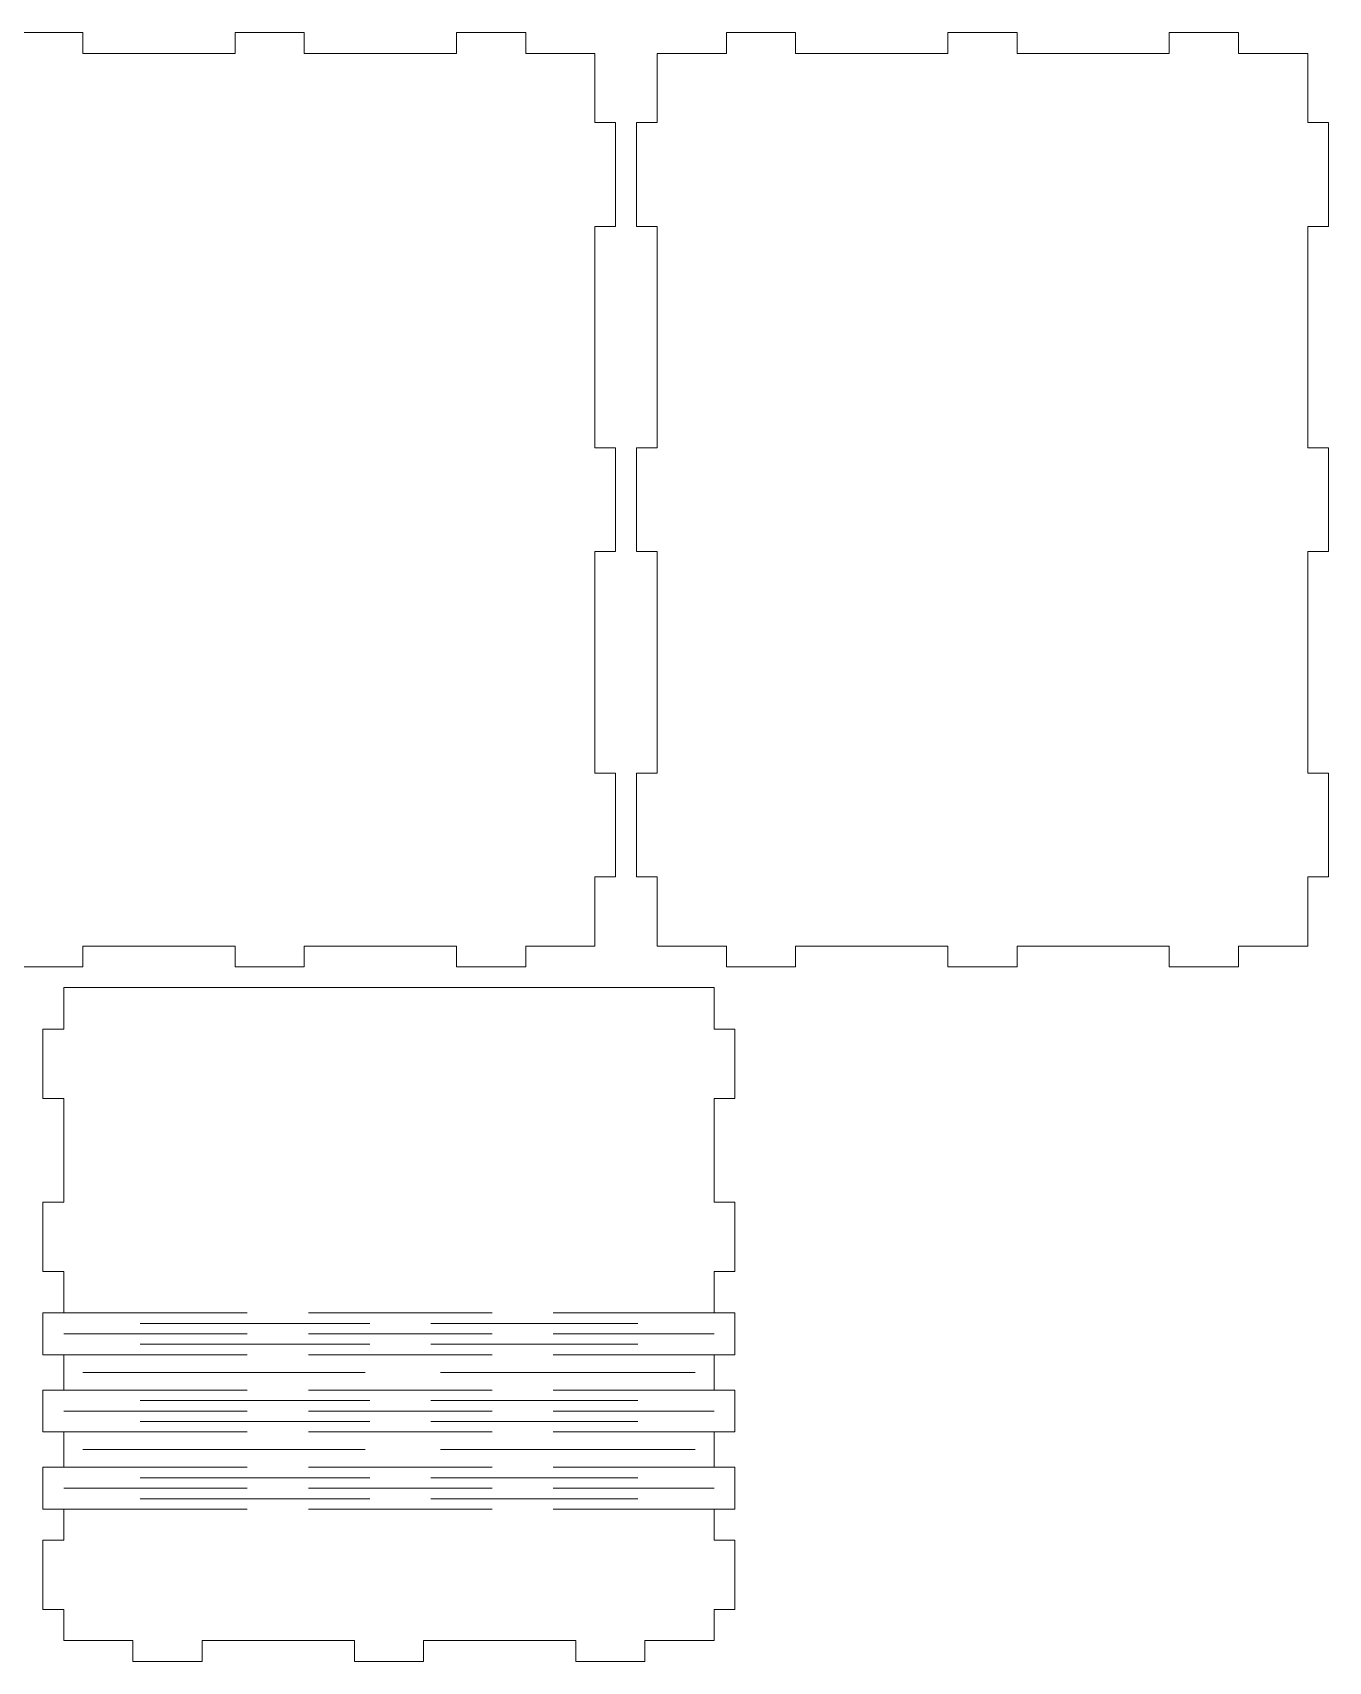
# Model space of a CAD drawing. Header units: millimetres. Extents: x -387 to 387, y -582 to 582.
# Drawn here: x 199.8 to 387.1, y -417.3 to -182 of the extents above; entities that cross this region are included whole.
import ezdxf

# ---------------------------------------------------------------- set-up
doc = ezdxf.new("R2010")
doc.units = ezdxf.units.MM
doc.header["$MEASUREMENT"] = 0
doc.layers.add('Camada 1', color=7, linetype='Continuous')

msp = doc.modelspace()

# ---------------------------------------------------------------- linework, layer by layer
at = {"layer": 'Camada 1', "color": 250, "lineweight": 20}
for points, knots in [([(281.094, -241.9737), (281.094, -241.9737), (281.094, -209.9737), (281.094, -209.9737), (281.094, -209.9737), (281.094, -209.9737), (284.094, -209.9737), (284.094, -209.9737), (284.094, -209.9737), (284.094, -209.9737), (284.094, -194.9737), (284.094, -194.9737), (284.094, -194.9737), (284.094, -194.9737), (281.094, -194.9737), (281.094, -194.9737), (281.094, -194.9737), (281.094, -194.9737), (281.094, -184.9737), (281.094, -184.9737), (281.094, -184.9737), (281.094, -184.9737), (271.094, -184.9737), (271.094, -184.9737), (271.094, -184.9737), (271.094, -184.9737), (271.094, -181.9737), (271.094, -181.9737), (271.094, -181.9737), (271.094, -181.9737), (261.094, -181.9737), (261.094, -181.9737), (261.094, -181.9737), (261.094, -181.9737), (261.094, -184.9737), (261.094, -184.9737), (261.094, -184.9737), (261.094, -184.9737), (239.094, -184.9737), (239.094, -184.9737), (239.094, -184.9737), (239.094, -184.9737), (239.094, -181.9737), (239.094, -181.9737), (239.094, -181.9737), (239.094, -181.9737), (229.094, -181.9737), (229.094, -181.9737), (229.094, -181.9737), (229.094, -181.9737), (229.094, -184.9737), (229.094, -184.9737), (229.094, -184.9737), (229.094, -184.9737), (207.094, -184.9737), (207.094, -184.9737), (207.094, -184.9737), (207.094, -184.9737), (207.094, -181.9737), (207.094, -181.9737), (207.094, -181.9737), (207.094, -181.9737), (197.094, -181.9737), (197.094, -181.9737), (197.094, -181.9737), (197.094, -181.9737), (197.094, -184.9737), (197.094, -184.9737), (197.094, -184.9737), (197.094, -184.9737), (187.094, -184.9737), (187.094, -184.9737), (187.094, -184.9737), (187.094, -184.9737), (187.094, -194.9737), (187.094, -194.9737), (187.094, -194.9737), (187.094, -194.9737), (184.094, -194.9737), (184.094, -194.9737), (184.094, -194.9737), (184.094, -194.9737), (184.094, -209.9737), (184.094, -209.9737), (184.094, -209.9737), (184.094, -209.9737), (187.094, -209.9737), (187.094, -209.9737), (187.094, -209.9737), (187.094, -209.9737), (187.094, -241.9737), (187.094, -241.9737), (187.094, -241.9737), (187.094, -241.9737), (184.094, -241.9737), (184.094, -241.9737), (184.094, -241.9737), (184.094, -241.9737), (184.094, -256.9737), (184.094, -256.9737), (184.094, -256.9737), (184.094, -256.9737), (187.094, -256.9737), (187.094, -256.9737), (187.094, -256.9737), (187.094, -256.9737), (187.094, -288.9737), (187.094, -288.9737), (187.094, -288.9737), (187.094, -288.9737), (184.094, -288.9737), (184.094, -288.9737), (184.094, -288.9737), (184.094, -288.9737), (184.094, -303.9737), (184.094, -303.9737), (184.094, -303.9737), (184.094, -303.9737), (187.094, -303.9737), (187.094, -303.9737), (187.094, -303.9737), (187.094, -303.9737), (187.094, -313.9737), (187.094, -313.9737), (187.094, -313.9737), (187.094, -313.9737), (197.094, -313.9737), (197.094, -313.9737), (197.094, -313.9737), (197.094, -313.9737), (197.094, -316.9737), (197.094, -316.9737), (197.094, -316.9737), (197.094, -316.9737), (207.094, -316.9737), (207.094, -316.9737), (207.094, -316.9737), (207.094, -316.9737), (207.094, -313.9737), (207.094, -313.9737), (207.094, -313.9737), (207.094, -313.9737), (229.094, -313.9737), (229.094, -313.9737), (229.094, -313.9737), (229.094, -313.9737), (229.094, -316.9737), (229.094, -316.9737), (229.094, -316.9737), (229.094, -316.9737), (239.094, -316.9737), (239.094, -316.9737), (239.094, -316.9737), (239.094, -316.9737), (239.094, -313.9737), (239.094, -313.9737), (239.094, -313.9737), (239.094, -313.9737), (261.094, -313.9737), (261.094, -313.9737), (261.094, -313.9737), (261.094, -313.9737), (261.094, -316.9737), (261.094, -316.9737), (261.094, -316.9737), (261.094, -316.9737), (271.094, -316.9737), (271.094, -316.9737), (271.094, -316.9737), (271.094, -316.9737), (271.094, -313.9737), (271.094, -313.9737), (271.094, -313.9737), (271.094, -313.9737), (281.094, -313.9737), (281.094, -313.9737), (281.094, -313.9737), (281.094, -313.9737), (281.094, -303.9737), (281.094, -303.9737), (281.094, -303.9737), (281.094, -303.9737), (284.094, -303.9737), (284.094, -303.9737), (284.094, -303.9737), (284.094, -303.9737), (284.094, -288.9737), (284.094, -288.9737), (284.094, -288.9737), (284.094, -288.9737), (281.094, -288.9737), (281.094, -288.9737), (281.094, -288.9737), (281.094, -288.9737), (281.094, -256.9737), (281.094, -256.9737), (281.094, -256.9737), (281.094, -256.9737), (284.094, -256.9737), (284.094, -256.9737), (284.094, -256.9737), (284.094, -256.9737), (284.094, -241.9737), (284.094, -241.9737), (284.094, -241.9737), (284.094, -241.9737), (281.094, -241.9737), (281.094, -241.9737)], [0, 0, 0, 0, 0.01886792, 0.01886792, 0.01886792, 0.01886792, 0.03773585, 0.03773585, 0.03773585, 0.03773585, 0.05660377, 0.05660377, 0.05660377, 0.05660377, 0.0754717, 0.0754717, 0.0754717, 0.0754717, 0.09433962, 0.09433962, 0.09433962, 0.09433962, 0.11320755, 0.11320755, 0.11320755, 0.11320755, 0.13207547, 0.13207547, 0.13207547, 0.13207547, 0.1509434, 0.1509434, 0.1509434, 0.1509434, 0.16981132, 0.16981132, 0.16981132, 0.16981132, 0.18867925, 0.18867925, 0.18867925, 0.18867925, 0.20754717, 0.20754717, 0.20754717, 0.20754717, 0.22641509, 0.22641509, 0.22641509, 0.22641509, 0.24528302, 0.24528302, 0.24528302, 0.24528302, 0.26415094, 0.26415094, 0.26415094, 0.26415094, 0.28301887, 0.28301887, 0.28301887, 0.28301887, 0.30188679, 0.30188679, 0.30188679, 0.30188679, 0.32075472, 0.32075472, 0.32075472, 0.32075472, 0.33962264, 0.33962264, 0.33962264, 0.33962264, 0.35849057, 0.35849057, 0.35849057, 0.35849057, 0.37735849, 0.37735849, 0.37735849, 0.37735849, 0.39622642, 0.39622642, 0.39622642, 0.39622642, 0.41509434, 0.41509434, 0.41509434, 0.41509434, 0.43396226, 0.43396226, 0.43396226, 0.43396226, 0.45283019, 0.45283019, 0.45283019, 0.45283019, 0.47169811, 0.47169811, 0.47169811, 0.47169811, 0.49056604, 0.49056604, 0.49056604, 0.49056604, 0.50943396, 0.50943396, 0.50943396, 0.50943396, 0.52830189, 0.52830189, 0.52830189, 0.52830189, 0.54716981, 0.54716981, 0.54716981, 0.54716981, 0.56603774, 0.56603774, 0.56603774, 0.56603774, 0.58490566, 0.58490566, 0.58490566, 0.58490566, 0.60377358, 0.60377358, 0.60377358, 0.60377358, 0.62264151, 0.62264151, 0.62264151, 0.62264151, 0.64150943, 0.64150943, 0.64150943, 0.64150943, 0.66037736, 0.66037736, 0.66037736, 0.66037736, 0.67924528, 0.67924528, 0.67924528, 0.67924528, 0.69811321, 0.69811321, 0.69811321, 0.69811321, 0.71698113, 0.71698113, 0.71698113, 0.71698113, 0.73584906, 0.73584906, 0.73584906, 0.73584906, 0.75471698, 0.75471698, 0.75471698, 0.75471698, 0.77358491, 0.77358491, 0.77358491, 0.77358491, 0.79245283, 0.79245283, 0.79245283, 0.79245283, 0.81132075, 0.81132075, 0.81132075, 0.81132075, 0.83018868, 0.83018868, 0.83018868, 0.83018868, 0.8490566, 0.8490566, 0.8490566, 0.8490566, 0.86792453, 0.86792453, 0.86792453, 0.86792453, 0.88679245, 0.88679245, 0.88679245, 0.88679245, 0.90566038, 0.90566038, 0.90566038, 0.90566038, 0.9245283, 0.9245283, 0.9245283, 0.9245283, 0.94339623, 0.94339623, 0.94339623, 0.94339623, 0.96226415, 0.96226415, 0.96226415, 0.96226415, 1, 1, 1, 1]), ([(290.094, -241.9737), (290.094, -241.9737), (290.094, -209.9737), (290.094, -209.9737), (290.094, -209.9737), (290.094, -209.9737), (287.094, -209.9737), (287.094, -209.9737), (287.094, -209.9737), (287.094, -209.9737), (287.094, -194.9737), (287.094, -194.9737), (287.094, -194.9737), (287.094, -194.9737), (290.094, -194.9737), (290.094, -194.9737), (290.094, -194.9737), (290.094, -194.9737), (290.094, -184.9737), (290.094, -184.9737), (290.094, -184.9737), (290.094, -184.9737), (300.094, -184.9737), (300.094, -184.9737), (300.094, -184.9737), (300.094, -184.9737), (300.094, -181.9737), (300.094, -181.9737), (300.094, -181.9737), (300.094, -181.9737), (310.094, -181.9737), (310.094, -181.9737), (310.094, -181.9737), (310.094, -181.9737), (310.094, -184.9737), (310.094, -184.9737), (310.094, -184.9737), (310.094, -184.9737), (332.094, -184.9737), (332.094, -184.9737), (332.094, -184.9737), (332.094, -184.9737), (332.094, -181.9737), (332.094, -181.9737), (332.094, -181.9737), (332.094, -181.9737), (342.094, -181.9737), (342.094, -181.9737), (342.094, -181.9737), (342.094, -181.9737), (342.094, -184.9737), (342.094, -184.9737), (342.094, -184.9737), (342.094, -184.9737), (364.094, -184.9737), (364.094, -184.9737), (364.094, -184.9737), (364.094, -184.9737), (364.094, -181.9737), (364.094, -181.9737), (364.094, -181.9737), (364.094, -181.9737), (374.094, -181.9737), (374.094, -181.9737), (374.094, -181.9737), (374.094, -181.9737), (374.094, -184.9737), (374.094, -184.9737), (374.094, -184.9737), (374.094, -184.9737), (384.094, -184.9737), (384.094, -184.9737), (384.094, -184.9737), (384.094, -184.9737), (384.094, -194.9737), (384.094, -194.9737), (384.094, -194.9737), (384.094, -194.9737), (387.094, -194.9737), (387.094, -194.9737), (387.094, -194.9737), (387.094, -194.9737), (387.094, -209.9737), (387.094, -209.9737), (387.094, -209.9737), (387.094, -209.9737), (384.094, -209.9737), (384.094, -209.9737), (384.094, -209.9737), (384.094, -209.9737), (384.094, -241.9737), (384.094, -241.9737), (384.094, -241.9737), (384.094, -241.9737), (387.094, -241.9737), (387.094, -241.9737), (387.094, -241.9737), (387.094, -241.9737), (387.094, -256.9737), (387.094, -256.9737), (387.094, -256.9737), (387.094, -256.9737), (384.094, -256.9737), (384.094, -256.9737), (384.094, -256.9737), (384.094, -256.9737), (384.094, -288.9737), (384.094, -288.9737), (384.094, -288.9737), (384.094, -288.9737), (387.094, -288.9737), (387.094, -288.9737), (387.094, -288.9737), (387.094, -288.9737), (387.094, -303.9737), (387.094, -303.9737), (387.094, -303.9737), (387.094, -303.9737), (384.094, -303.9737), (384.094, -303.9737), (384.094, -303.9737), (384.094, -303.9737), (384.094, -313.9737), (384.094, -313.9737), (384.094, -313.9737), (384.094, -313.9737), (374.094, -313.9737), (374.094, -313.9737), (374.094, -313.9737), (374.094, -313.9737), (374.094, -316.9737), (374.094, -316.9737), (374.094, -316.9737), (374.094, -316.9737), (364.094, -316.9737), (364.094, -316.9737), (364.094, -316.9737), (364.094, -316.9737), (364.094, -313.9737), (364.094, -313.9737), (364.094, -313.9737), (364.094, -313.9737), (342.094, -313.9737), (342.094, -313.9737), (342.094, -313.9737), (342.094, -313.9737), (342.094, -316.9737), (342.094, -316.9737), (342.094, -316.9737), (342.094, -316.9737), (332.094, -316.9737), (332.094, -316.9737), (332.094, -316.9737), (332.094, -316.9737), (332.094, -313.9737), (332.094, -313.9737), (332.094, -313.9737), (332.094, -313.9737), (310.094, -313.9737), (310.094, -313.9737), (310.094, -313.9737), (310.094, -313.9737), (310.094, -316.9737), (310.094, -316.9737), (310.094, -316.9737), (310.094, -316.9737), (300.094, -316.9737), (300.094, -316.9737), (300.094, -316.9737), (300.094, -316.9737), (300.094, -313.9737), (300.094, -313.9737), (300.094, -313.9737), (300.094, -313.9737), (290.094, -313.9737), (290.094, -313.9737), (290.094, -313.9737), (290.094, -313.9737), (290.094, -303.9737), (290.094, -303.9737), (290.094, -303.9737), (290.094, -303.9737), (287.094, -303.9737), (287.094, -303.9737), (287.094, -303.9737), (287.094, -303.9737), (287.094, -288.9737), (287.094, -288.9737), (287.094, -288.9737), (287.094, -288.9737), (290.094, -288.9737), (290.094, -288.9737), (290.094, -288.9737), (290.094, -288.9737), (290.094, -256.9737), (290.094, -256.9737), (290.094, -256.9737), (290.094, -256.9737), (287.094, -256.9737), (287.094, -256.9737), (287.094, -256.9737), (287.094, -256.9737), (287.094, -241.9737), (287.094, -241.9737), (287.094, -241.9737), (287.094, -241.9737), (290.094, -241.9737), (290.094, -241.9737)], [0, 0, 0, 0, 0.01886792, 0.01886792, 0.01886792, 0.01886792, 0.03773585, 0.03773585, 0.03773585, 0.03773585, 0.05660377, 0.05660377, 0.05660377, 0.05660377, 0.0754717, 0.0754717, 0.0754717, 0.0754717, 0.09433962, 0.09433962, 0.09433962, 0.09433962, 0.11320755, 0.11320755, 0.11320755, 0.11320755, 0.13207547, 0.13207547, 0.13207547, 0.13207547, 0.1509434, 0.1509434, 0.1509434, 0.1509434, 0.16981132, 0.16981132, 0.16981132, 0.16981132, 0.18867925, 0.18867925, 0.18867925, 0.18867925, 0.20754717, 0.20754717, 0.20754717, 0.20754717, 0.22641509, 0.22641509, 0.22641509, 0.22641509, 0.24528302, 0.24528302, 0.24528302, 0.24528302, 0.26415094, 0.26415094, 0.26415094, 0.26415094, 0.28301887, 0.28301887, 0.28301887, 0.28301887, 0.30188679, 0.30188679, 0.30188679, 0.30188679, 0.32075472, 0.32075472, 0.32075472, 0.32075472, 0.33962264, 0.33962264, 0.33962264, 0.33962264, 0.35849057, 0.35849057, 0.35849057, 0.35849057, 0.37735849, 0.37735849, 0.37735849, 0.37735849, 0.39622642, 0.39622642, 0.39622642, 0.39622642, 0.41509434, 0.41509434, 0.41509434, 0.41509434, 0.43396226, 0.43396226, 0.43396226, 0.43396226, 0.45283019, 0.45283019, 0.45283019, 0.45283019, 0.47169811, 0.47169811, 0.47169811, 0.47169811, 0.49056604, 0.49056604, 0.49056604, 0.49056604, 0.50943396, 0.50943396, 0.50943396, 0.50943396, 0.52830189, 0.52830189, 0.52830189, 0.52830189, 0.54716981, 0.54716981, 0.54716981, 0.54716981, 0.56603774, 0.56603774, 0.56603774, 0.56603774, 0.58490566, 0.58490566, 0.58490566, 0.58490566, 0.60377358, 0.60377358, 0.60377358, 0.60377358, 0.62264151, 0.62264151, 0.62264151, 0.62264151, 0.64150943, 0.64150943, 0.64150943, 0.64150943, 0.66037736, 0.66037736, 0.66037736, 0.66037736, 0.67924528, 0.67924528, 0.67924528, 0.67924528, 0.69811321, 0.69811321, 0.69811321, 0.69811321, 0.71698113, 0.71698113, 0.71698113, 0.71698113, 0.73584906, 0.73584906, 0.73584906, 0.73584906, 0.75471698, 0.75471698, 0.75471698, 0.75471698, 0.77358491, 0.77358491, 0.77358491, 0.77358491, 0.79245283, 0.79245283, 0.79245283, 0.79245283, 0.81132075, 0.81132075, 0.81132075, 0.81132075, 0.83018868, 0.83018868, 0.83018868, 0.83018868, 0.8490566, 0.8490566, 0.8490566, 0.8490566, 0.86792453, 0.86792453, 0.86792453, 0.86792453, 0.88679245, 0.88679245, 0.88679245, 0.88679245, 0.90566038, 0.90566038, 0.90566038, 0.90566038, 0.9245283, 0.9245283, 0.9245283, 0.9245283, 0.94339623, 0.94339623, 0.94339623, 0.94339623, 0.96226415, 0.96226415, 0.96226415, 0.96226415, 1, 1, 1, 1]), ([(301.3318, -360.9735), (301.3318, -360.9735), (301.3318, -350.9736), (301.3318, -350.9736), (301.3318, -350.9736), (301.3318, -350.9736), (298.3318, -350.9736), (298.3318, -350.9736), (298.3318, -350.9736), (298.3318, -350.9736), (298.3318, -335.9736), (298.3318, -335.9736), (298.3318, -335.9736), (298.3318, -335.9736), (301.3318, -335.9736), (301.3318, -335.9736), (301.3318, -335.9736), (301.3318, -335.9736), (301.3318, -325.9737), (301.3318, -325.9737), (301.3318, -325.9737), (301.3318, -325.9737), (298.3318, -325.9737), (298.3318, -325.9737), (298.3318, -325.9737), (298.3318, -325.9737), (298.3318, -319.9737), (298.3318, -319.9737), (298.3318, -319.9737), (298.3318, -319.9737), (204.3322, -319.9737), (204.3322, -319.9737), (204.3322, -319.9737), (204.3322, -319.9737), (204.3322, -325.9737), (204.3322, -325.9737), (204.3322, -325.9737), (204.3322, -325.9737), (201.3322, -325.9737), (201.3322, -325.9737), (201.3322, -325.9737), (201.3322, -325.9737), (201.3322, -335.9736), (201.3322, -335.9736), (201.3322, -335.9736), (201.3322, -335.9736), (204.3322, -335.9736), (204.3322, -335.9736), (204.3322, -335.9736), (204.3322, -335.9736), (204.3322, -350.9736), (204.3322, -350.9736), (204.3322, -350.9736), (204.3322, -350.9736), (201.3322, -350.9736), (201.3322, -350.9736), (201.3322, -350.9736), (201.3322, -350.9736), (201.3322, -360.9735), (201.3322, -360.9735), (201.3322, -360.9735), (201.3322, -360.9735), (204.3322, -360.9735), (204.3322, -360.9735), (204.3322, -360.9735), (204.3322, -360.9735), (204.3322, -366.9735), (204.3322, -366.9735), (204.3322, -366.9735), (204.3322, -366.9735), (201.3322, -366.9735), (201.3322, -366.9735), (201.3322, -366.9735), (201.3322, -366.9735), (201.3322, -373.0183), (201.3322, -373.0183), (201.3322, -373.0183), (201.3322, -373.0183), (204.3322, -373.0183), (204.3322, -373.0183), (204.3322, -373.0183), (204.3322, -373.0183), (204.3322, -378.1275), (204.3322, -378.1275), (204.3322, -378.1275), (204.3322, -378.1275), (201.3322, -378.1275), (201.3322, -378.1275), (201.3322, -378.1275), (201.3322, -378.1275), (201.3322, -384.1722), (201.3322, -384.1722), (201.3322, -384.1722), (201.3322, -384.1722), (204.3322, -384.1722), (204.3322, -384.1722), (204.3322, -384.1722), (204.3322, -384.1722), (204.3322, -389.2814), (204.3322, -389.2814), (204.3322, -389.2814), (204.3322, -389.2814), (201.3322, -389.2814), (201.3322, -389.2814), (201.3322, -389.2814), (201.3322, -389.2814), (201.3322, -395.3262), (201.3322, -395.3262), (201.3322, -395.3262), (201.3322, -395.3262), (204.3322, -395.3262), (204.3322, -395.3262), (204.3322, -395.3262), (204.3322, -395.3262), (204.3322, -399.8262), (204.3322, -399.8262), (204.3322, -399.8262), (204.3322, -399.8262), (201.3322, -399.8262), (201.3322, -399.8262), (201.3322, -399.8262), (201.3322, -399.8262), (201.3322, -409.8261), (201.3322, -409.8261), (201.3322, -409.8261), (201.3322, -409.8261), (204.3322, -409.8261), (204.3322, -409.8261), (204.3322, -409.8261), (204.3322, -409.8261), (204.3322, -414.3261), (204.3322, -414.3261), (204.3322, -414.3261), (204.3322, -414.3261), (214.3321, -414.3261), (214.3321, -414.3261), (214.3321, -414.3261), (214.3321, -414.3261), (214.3321, -417.3261), (214.3321, -417.3261), (214.3321, -417.3261), (214.3321, -417.3261), (224.3321, -417.3261), (224.3321, -417.3261), (224.3321, -417.3261), (224.3321, -417.3261), (224.3321, -414.3261), (224.3321, -414.3261), (224.3321, -414.3261), (224.3321, -414.3261), (246.332, -414.3261), (246.332, -414.3261), (246.332, -414.3261), (246.332, -414.3261), (246.332, -417.3261), (246.332, -417.3261), (246.332, -417.3261), (246.332, -417.3261), (256.332, -417.3261), (256.332, -417.3261), (256.332, -417.3261), (256.332, -417.3261), (256.332, -414.3261), (256.332, -414.3261), (256.332, -414.3261), (256.332, -414.3261), (278.3319, -414.3261), (278.3319, -414.3261), (278.3319, -414.3261), (278.3319, -414.3261), (278.3319, -417.3261), (278.3319, -417.3261), (278.3319, -417.3261), (278.3319, -417.3261), (288.3319, -417.3261), (288.3319, -417.3261), (288.3319, -417.3261), (288.3319, -417.3261), (288.3319, -414.3261), (288.3319, -414.3261), (288.3319, -414.3261), (288.3319, -414.3261), (298.3318, -414.3261), (298.3318, -414.3261), (298.3318, -414.3261), (298.3318, -414.3261), (298.3318, -409.8261), (298.3318, -409.8261), (298.3318, -409.8261), (298.3318, -409.8261), (301.3318, -409.8261), (301.3318, -409.8261), (301.3318, -409.8261), (301.3318, -409.8261), (301.3318, -399.8262), (301.3318, -399.8262), (301.3318, -399.8262), (301.3318, -399.8262), (298.3318, -399.8262), (298.3318, -399.8262), (298.3318, -399.8262), (298.3318, -399.8262), (298.3318, -395.3262), (298.3318, -395.3262), (298.3318, -395.3262), (298.3318, -395.3262), (301.3318, -395.3262), (301.3318, -395.3262), (301.3318, -395.3262), (301.3318, -395.3262), (301.3318, -389.2814), (301.3318, -389.2814), (301.3318, -389.2814), (301.3318, -389.2814), (298.3318, -389.2814), (298.3318, -389.2814), (298.3318, -389.2814), (298.3318, -389.2814), (298.3318, -384.1722), (298.3318, -384.1722), (298.3318, -384.1722), (298.3318, -384.1722), (301.3318, -384.1722), (301.3318, -384.1722), (301.3318, -384.1722), (301.3318, -384.1722), (301.3318, -378.1275), (301.3318, -378.1275), (301.3318, -378.1275), (301.3318, -378.1275), (298.3318, -378.1275), (298.3318, -378.1275), (298.3318, -378.1275), (298.3318, -378.1275), (298.3318, -373.0183), (298.3318, -373.0183), (298.3318, -373.0183), (298.3318, -373.0183), (301.3318, -373.0183), (301.3318, -373.0183), (301.3318, -373.0183), (301.3318, -373.0183), (301.3318, -366.9735), (301.3318, -366.9735), (301.3318, -366.9735), (301.3318, -366.9735), (298.3318, -366.9735), (298.3318, -366.9735), (298.3318, -366.9735), (298.3318, -366.9735), (298.3318, -360.9735), (298.3318, -360.9735), (298.3318, -360.9735), (298.3318, -360.9735), (301.3318, -360.9735), (301.3318, -360.9735)], [0, 0, 0, 0, 0.01538462, 0.01538462, 0.01538462, 0.01538462, 0.03076923, 0.03076923, 0.03076923, 0.03076923, 0.04615385, 0.04615385, 0.04615385, 0.04615385, 0.06153846, 0.06153846, 0.06153846, 0.06153846, 0.07692308, 0.07692308, 0.07692308, 0.07692308, 0.09230769, 0.09230769, 0.09230769, 0.09230769, 0.10769231, 0.10769231, 0.10769231, 0.10769231, 0.12307692, 0.12307692, 0.12307692, 0.12307692, 0.13846154, 0.13846154, 0.13846154, 0.13846154, 0.15384615, 0.15384615, 0.15384615, 0.15384615, 0.16923077, 0.16923077, 0.16923077, 0.16923077, 0.18461538, 0.18461538, 0.18461538, 0.18461538, 0.2, 0.2, 0.2, 0.2, 0.21538462, 0.21538462, 0.21538462, 0.21538462, 0.23076923, 0.23076923, 0.23076923, 0.23076923, 0.24615385, 0.24615385, 0.24615385, 0.24615385, 0.26153846, 0.26153846, 0.26153846, 0.26153846, 0.27692308, 0.27692308, 0.27692308, 0.27692308, 0.29230769, 0.29230769, 0.29230769, 0.29230769, 0.30769231, 0.30769231, 0.30769231, 0.30769231, 0.32307692, 0.32307692, 0.32307692, 0.32307692, 0.33846154, 0.33846154, 0.33846154, 0.33846154, 0.35384615, 0.35384615, 0.35384615, 0.35384615, 0.36923077, 0.36923077, 0.36923077, 0.36923077, 0.38461538, 0.38461538, 0.38461538, 0.38461538, 0.4, 0.4, 0.4, 0.4, 0.41538462, 0.41538462, 0.41538462, 0.41538462, 0.43076923, 0.43076923, 0.43076923, 0.43076923, 0.44615385, 0.44615385, 0.44615385, 0.44615385, 0.46153846, 0.46153846, 0.46153846, 0.46153846, 0.47692308, 0.47692308, 0.47692308, 0.47692308, 0.49230769, 0.49230769, 0.49230769, 0.49230769, 0.50769231, 0.50769231, 0.50769231, 0.50769231, 0.52307692, 0.52307692, 0.52307692, 0.52307692, 0.53846154, 0.53846154, 0.53846154, 0.53846154, 0.55384615, 0.55384615, 0.55384615, 0.55384615, 0.56923077, 0.56923077, 0.56923077, 0.56923077, 0.58461538, 0.58461538, 0.58461538, 0.58461538, 0.6, 0.6, 0.6, 0.6, 0.61538462, 0.61538462, 0.61538462, 0.61538462, 0.63076923, 0.63076923, 0.63076923, 0.63076923, 0.64615385, 0.64615385, 0.64615385, 0.64615385, 0.66153846, 0.66153846, 0.66153846, 0.66153846, 0.67692308, 0.67692308, 0.67692308, 0.67692308, 0.69230769, 0.69230769, 0.69230769, 0.69230769, 0.70769231, 0.70769231, 0.70769231, 0.70769231, 0.72307692, 0.72307692, 0.72307692, 0.72307692, 0.73846154, 0.73846154, 0.73846154, 0.73846154, 0.75384615, 0.75384615, 0.75384615, 0.75384615, 0.76923077, 0.76923077, 0.76923077, 0.76923077, 0.78461538, 0.78461538, 0.78461538, 0.78461538, 0.8, 0.8, 0.8, 0.8, 0.81538462, 0.81538462, 0.81538462, 0.81538462, 0.83076923, 0.83076923, 0.83076923, 0.83076923, 0.84615385, 0.84615385, 0.84615385, 0.84615385, 0.86153846, 0.86153846, 0.86153846, 0.86153846, 0.87692308, 0.87692308, 0.87692308, 0.87692308, 0.89230769, 0.89230769, 0.89230769, 0.89230769, 0.90769231, 0.90769231, 0.90769231, 0.90769231, 0.92307692, 0.92307692, 0.92307692, 0.92307692, 0.93846154, 0.93846154, 0.93846154, 0.93846154, 0.95384615, 0.95384615, 0.95384615, 0.95384615, 0.96923077, 0.96923077, 0.96923077, 0.96923077, 1, 1, 1, 1])]:
    msp.add_open_spline(points, degree=3, knots=knots, dxfattribs=at)
for points in [[(204.3322, -366.9735), (204.3322, -366.9735), (230.8628, -366.9735), (230.8628, -366.9735)], [(239.7063, -366.9735), (239.7063, -366.9735), (266.2367, -366.9735), (266.2367, -366.9735)], [(275.0804, -366.9735), (275.0804, -366.9735), (298.3318, -366.9735), (298.3318, -366.9735)], [(215.3867, -368.4847), (215.3867, -368.4847), (248.5499, -368.4847), (248.5499, -368.4847)], [(257.3933, -368.4847), (257.3933, -368.4847), (287.2773, -368.4847), (287.2773, -368.4847)], [(204.3322, -369.9958), (204.3322, -369.9958), (230.8628, -369.9958), (230.8628, -369.9958)], [(215.3867, -371.5071), (215.3867, -371.5071), (248.5499, -371.5071), (248.5499, -371.5071)], [(239.7063, -369.9958), (239.7063, -369.9958), (266.2367, -369.9958), (266.2367, -369.9958)], [(257.3933, -371.5071), (257.3933, -371.5071), (287.2773, -371.5071), (287.2773, -371.5071)], [(275.0804, -369.9958), (275.0804, -369.9958), (298.3318, -369.9958), (298.3318, -369.9958)], [(204.3322, -373.0183), (204.3322, -373.0183), (230.8628, -373.0183), (230.8628, -373.0183)], [(239.7063, -373.0183), (239.7063, -373.0183), (266.2367, -373.0183), (266.2367, -373.0183)], [(275.0804, -373.0183), (275.0804, -373.0183), (298.3318, -373.0183), (298.3318, -373.0183)], [(207.0777, -375.5729), (207.0777, -375.5729), (247.9068, -375.5729), (247.9068, -375.5729)], [(258.7944, -375.5729), (258.7944, -375.5729), (295.5863, -375.5729), (295.5863, -375.5729)], [(204.3322, -378.1274), (204.3322, -378.1274), (230.8628, -378.1274), (230.8628, -378.1274)], [(239.7063, -378.1274), (239.7063, -378.1274), (266.2367, -378.1274), (266.2367, -378.1274)], [(275.0804, -378.1274), (275.0804, -378.1274), (298.3318, -378.1274), (298.3318, -378.1274)], [(204.3322, -381.1497), (204.3322, -381.1497), (230.8628, -381.1497), (230.8628, -381.1497)], [(215.3867, -379.6386), (215.3867, -379.6386), (248.5499, -379.6386), (248.5499, -379.6386)], [(239.7063, -381.1497), (239.7063, -381.1497), (266.2367, -381.1497), (266.2367, -381.1497)], [(257.3933, -379.6386), (257.3933, -379.6386), (287.2773, -379.6386), (287.2773, -379.6386)], [(275.0804, -381.1497), (275.0804, -381.1497), (298.3318, -381.1497), (298.3318, -381.1497)], [(215.3867, -382.661), (215.3867, -382.661), (248.5499, -382.661), (248.5499, -382.661)], [(257.3933, -382.661), (257.3933, -382.661), (287.2773, -382.661), (287.2773, -382.661)], [(204.3322, -384.1722), (204.3322, -384.1722), (230.8628, -384.1722), (230.8628, -384.1722)], [(239.7063, -384.1722), (239.7063, -384.1722), (266.2367, -384.1722), (266.2367, -384.1722)], [(275.0804, -384.1722), (275.0804, -384.1722), (298.3318, -384.1722), (298.3318, -384.1722)], [(207.0777, -386.7268), (207.0777, -386.7268), (247.9068, -386.7268), (247.9068, -386.7268)], [(258.7944, -386.7268), (258.7944, -386.7268), (295.5863, -386.7268), (295.5863, -386.7268)], [(204.3322, -389.2813), (204.3322, -389.2813), (230.8628, -389.2813), (230.8628, -389.2813)], [(239.7063, -389.2813), (239.7063, -389.2813), (266.2367, -389.2813), (266.2367, -389.2813)], [(275.0804, -389.2813), (275.0804, -389.2813), (298.3318, -389.2813), (298.3318, -389.2813)], [(204.3322, -392.3036), (204.3322, -392.3036), (230.8628, -392.3036), (230.8628, -392.3036)], [(215.3867, -390.7925), (215.3867, -390.7925), (248.5499, -390.7925), (248.5499, -390.7925)], [(239.7063, -392.3036), (239.7063, -392.3036), (266.2367, -392.3036), (266.2367, -392.3036)], [(257.3933, -390.7925), (257.3933, -390.7925), (287.2773, -390.7925), (287.2773, -390.7925)], [(275.0804, -392.3036), (275.0804, -392.3036), (298.3318, -392.3036), (298.3318, -392.3036)], [(204.3322, -395.3261), (204.3322, -395.3261), (230.8628, -395.3261), (230.8628, -395.3261)], [(215.3867, -393.8149), (215.3867, -393.8149), (248.5499, -393.8149), (248.5499, -393.8149)], [(239.7063, -395.3261), (239.7063, -395.3261), (266.2367, -395.3261), (266.2367, -395.3261)], [(257.3933, -393.8149), (257.3933, -393.8149), (287.2773, -393.8149), (287.2773, -393.8149)], [(275.0804, -395.3261), (275.0804, -395.3261), (298.3318, -395.3261), (298.3318, -395.3261)]]:
    msp.add_open_spline(points, degree=3, dxfattribs=at)

doc.saveas('drawing.dxf')
